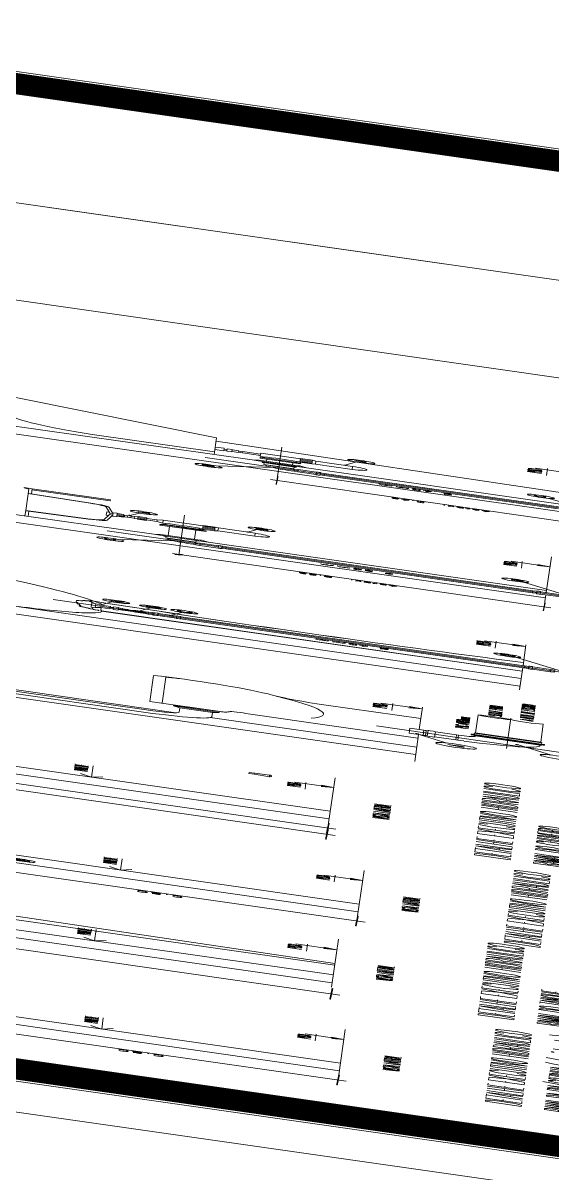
# Model space of a CAD drawing. Header units: millimetres. Extents: x -361192058 to 101130107379, y -14071650034 to 19218552450.
# Drawn here: x -133724.1 to -133576.1, y 40450 to 40772 of the extents above; entities that cross this region are included whole.
import ezdxf
from ezdxf.enums import TextEntityAlignment as Align

# ---------------------------------------------------------------- set-up
doc = ezdxf.new("R2010")
doc.units = ezdxf.units.MM
doc.header["$LTSCALE"] = 0.5
doc.linetypes.add('CENTER2', pattern=[28.575, 19.05, -3.175, 3.175, -3.175])
for name, color, linetype in [('01', 1, 'Continuous'), ('02', 2, 'Continuous'), ('14-04-Texto-04', 3, 'Continuous'), ('DETALLHES_ESGOTO', 3, 'Continuous'), ('DETALLHES_HIDRAULICO', 4, 'Continuous'), ('TEXTO0', 7, 'Continuous'), ('TXT_0', 7, 'Continuous'), ('TXT_1', 3, 'Continuous'), ('TXT_2', 6, 'Continuous')]:
    doc.layers.add(name, color=color, linetype=linetype)
doc.styles.add('ADITIVOCAD', font='ROMANS.shx')
doc.styles.add('ROMANS', font='romans', dxfattribs={"height": 0.1})
doc.styles.get("Standard").update_dxf_attribs({"font": 'txt.shx', "height": 0.12})

# ---------------------------------------------------------------- blocks, each defined once
blk = doc.blocks.new('_ARCHTICK')
at = {"color": 0, "linetype": 'ByBlock', "const_width": 0.15}
blk.add_lwpolyline([(-0.5, -0.5), (0.5, 0.5)], dxfattribs=at)
blk = doc.blocks.new('APROVADO QUADRA 21.2 MBVII')
at = {"color": 0, "linetype": 'ByBlock', "lineweight": 18, "const_width": 0.00605}
blk.add_lwpolyline([(4012.9609, 2404.6403), (4012.9206, 2404.6807)], dxfattribs=at)
at = {"layer": '01', "lineweight": 18}
for p, q in [((4000.2607, 2404.0904), (4000.2876, 2404.1611)), ((4000.2876, 2404.1611), (4000.2876, 2404.188)), ((4000.2876, 2404.188), (4000.3414, 2404.188)), ((4000.2876, 2404.1611), (4000.3414, 2404.1611)), ((4000.3414, 2404.188), (4000.3414, 2404.1611)), ((4000.3414, 2404.1611), (4000.3683, 2404.0904)), ((4000.3683, 2404.0904), (4000.2607, 2404.0904)), ((4000.2607, 2404.0904), (4000.2607, 2404.0861)), ((4000.3683, 2404.0861), (4000.3683, 2404.0904))]:
    blk.add_line(p, q, dxfattribs=at)
blk.add_arc((4000.3145, 2404.3345), 0.2542, 257.7761, 282.2239, dxfattribs=at)
at = {"layer": '02', "lineweight": 18}
blk.add_line((4026.9437, 2407.1087), (4026.9437, 2386.5459), dxfattribs=at)
blk.add_lwpolyline([(3979.6187, 2385.7337), (4040.8187, 2385.7337), (4040.8187, 2430.2837), (3979.6187, 2430.2837)], close=True, dxfattribs=at)
at = {"layer": '02', "lineweight": 18, "const_width": 0.1}
blk.add_lwpolyline([(3980.3687, 2386.4837), (4040.0687, 2386.4837), (4040.0687, 2429.5337), (3980.3687, 2429.5337)], close=True, dxfattribs=at)
at = {"layer": '02', "lineweight": 18}
blk.add_lwpolyline([(3979.6187, 2385.7337), (3977.7437, 2385.7337), (3977.7437, 2405.2337), (3979.6187, 2407.1087), (3980.3687, 2407.1087)], dxfattribs=at)
at = {"layer": '14-04-Texto-04', "lineweight": 18}
for p, q in [((4032.845, 2407.1087), (4032.845, 2394.5615)), ((4032.845, 2394.5615), (4032.845, 2405.4962))]:
    blk.add_line(p, q, dxfattribs=at)
at = {"layer": 'DETALLHES_ESGOTO', "lineweight": 18}
for p, q in [((4003.2455, 2404.7085), (4003.2455, 2405.9459)), ((4003.0905, 2404.7085), (4003.0905, 2405.9038)), ((4013.9528, 2405.404), (4014.2895, 2405.404)), ((4014.2632, 2405.4015), (4014.3113, 2405.1055)), ((4014.2785, 2405.404), (4014.3266, 2405.1082)), ((4014.2895, 2405.404), (4015.322, 2405.404)), ((4015.2849, 2405.1082), (4015.333, 2405.404)), ((4015.3002, 2405.1055), (4015.3484, 2405.4015)), ((4015.322, 2405.404), (4015.6123, 2405.404)), ((4015.6427, 2405.4257), (4015.6123, 2405.404)), ((4015.6427, 2405.4257), (4015.6587, 2405.4257)), ((4015.6587, 2405.3885), (4015.6587, 2405.4257)), ((4013.9528, 2405.3885), (4014.2653, 2405.3885)), ((4015.3462, 2405.3885), (4015.6587, 2405.3885)), ((4015.5967, 2405.3885), (4015.5967, 2405.0163)), ((4015.6587, 2405.3885), (4015.6587, 2405.0163)), ((4019.4758, 2404.5629), (4019.4758, 2405.1444)), ((4008.9386, 2405.0747), (4008.9416, 2405.0777)), ((4008.9416, 2405.0807), (4008.9445, 2405.0807)), ((4008.9416, 2405.0777), (4008.9416, 2405.0807)), ((4008.9445, 2405.0836), (4008.9475, 2405.0836)), ((4008.9445, 2405.0807), (4008.9445, 2405.0836)), ((4008.9475, 2405.0866), (4008.9505, 2405.0866)), ((4008.9475, 2405.0836), (4008.9475, 2405.0866)), ((4008.9505, 2405.0866), (4008.9535, 2405.0896)), ((4008.9535, 2405.0896), (4008.9564, 2405.0896)), ((4008.9564, 2405.0896), (4008.9594, 2405.0926)), ((4008.9594, 2405.0926), (4008.9743, 2405.0926)), ((4008.9743, 2405.0926), (4008.9773, 2405.0896)), ((4008.9773, 2405.0896), (4008.9803, 2405.0896)), ((4008.9803, 2405.0896), (4008.9832, 2405.0866)), ((4008.9832, 2405.0866), (4008.9832, 2405.0836)), ((4008.9832, 2405.0836), (4009.0011, 2405.0836)), ((4009.0011, 2405.0836), (4009.0041, 2405.0866)), ((4009.0041, 2405.0866), (4009.013, 2405.0866)), ((4009.013, 2405.0896), (4009.0607, 2405.0896)), ((4009.013, 2405.0866), (4009.013, 2405.0896)), ((4009.0607, 2405.0926), (4009.0666, 2405.0926)), ((4009.0607, 2405.0896), (4009.0607, 2405.0926)), ((4009.0666, 2405.0926), (4009.0696, 2405.0955)), ((4009.0696, 2405.0955), (4009.0726, 2405.0955)), ((4009.0726, 2405.0985), (4009.0785, 2405.0985)), ((4009.0726, 2405.0955), (4009.0726, 2405.0985)), ((4009.0785, 2405.1015), (4009.1559, 2405.1015)), ((4009.0785, 2405.0985), (4009.0785, 2405.1015)), ((4009.1559, 2405.1045), (4009.1738, 2405.1045)), ((4009.1559, 2405.1015), (4009.1559, 2405.1045)), ((4009.1738, 2405.1045), (4009.1798, 2405.1074)), ((4009.1798, 2405.1074), (4009.278, 2405.1074)), ((4009.278, 2405.1074), (4009.278, 2405.1045)), ((4009.278, 2405.1045), (4009.281, 2405.1015)), ((4009.281, 2405.1015), (4009.284, 2405.0985)), ((4009.284, 2405.0985), (4009.287, 2405.0985)), ((4009.287, 2405.0985), (4009.287, 2405.0866)), ((4009.287, 2405.0866), (4009.2899, 2405.0866)), ((4009.2899, 2405.0866), (4009.2929, 2405.0836)), ((4009.2929, 2405.0836), (4009.2989, 2405.0807)), ((4009.2989, 2405.0807), (4009.3018, 2405.0807)), ((4009.3018, 2405.0807), (4009.3078, 2405.0777)), ((4009.3078, 2405.0777), (4009.3257, 2405.0777)), ((4009.3257, 2405.0777), (4009.3257, 2405.0747)), ((4008.876, 2405.0182), (4008.879, 2405.0211)), ((4008.879, 2405.0211), (4008.882, 2405.0241)), ((4008.882, 2405.0241), (4008.888, 2405.0241)), ((4008.888, 2405.0271), (4008.8909, 2405.0271)), ((4008.888, 2405.0241), (4008.888, 2405.0271)), ((4009.0059, 2405.0263), (4008.888, 2405.0263)), ((4008.8909, 2405.033), (4008.8939, 2405.033)), ((4008.8909, 2405.0271), (4008.8909, 2405.033)), ((4008.8939, 2405.036), (4008.8969, 2405.036)), ((4008.8939, 2405.033), (4008.8939, 2405.036)), ((4008.8969, 2405.039), (4008.8999, 2405.042)), ((4008.8969, 2405.036), (4008.8969, 2405.039)), ((4008.8999, 2405.042), (4008.9028, 2405.0449)), ((4008.9028, 2405.0449), (4008.9058, 2405.0449)), ((4008.9058, 2405.0479), (4008.9118, 2405.0479)), ((4008.9058, 2405.0449), (4008.9058, 2405.0479)), ((4008.9118, 2405.0479), (4008.9148, 2405.0509)), ((4008.9148, 2405.0509), (4008.9177, 2405.0509)), ((4008.9177, 2405.0568), (4008.9207, 2405.0568)), ((4008.9177, 2405.0509), (4008.9177, 2405.0568)), ((4008.9207, 2405.0568), (4008.9237, 2405.0598)), ((4008.9237, 2405.0628), (4008.9267, 2405.0628)), ((4008.9237, 2405.0598), (4008.9237, 2405.0628)), ((4008.9267, 2405.0658), (4008.9326, 2405.0687)), ((4008.9267, 2405.0628), (4008.9267, 2405.0658)), ((4008.9326, 2405.0687), (4008.9356, 2405.0717)), ((4008.9356, 2405.0747), (4008.9386, 2405.0747)), ((4008.9356, 2405.0717), (4008.9356, 2405.0747)), ((4009.0051, 2405.0337), (4009.0195, 2405.0149)), ((4009.0051, 2405.0337), (4009.2538, 2405.0337)), ((4009.2386, 2405.0149), (4009.2538, 2405.0337)), ((4009.2737, 2405.0263), (4009.2522, 2405.0263)), ((4009.3257, 2405.0747), (4009.3316, 2405.0747)), ((4009.3316, 2405.0747), (4009.3316, 2405.0717)), ((4009.3316, 2405.0717), (4009.3346, 2405.0717)), ((4009.3346, 2405.0717), (4009.3346, 2405.0687)), ((4009.3346, 2405.0687), (4009.3376, 2405.0658)), ((4009.3376, 2405.0658), (4009.3406, 2405.0628)), ((4009.3406, 2405.0628), (4009.3406, 2405.0568)), ((4009.3406, 2405.0568), (4009.3435, 2405.0568)), ((4009.3435, 2405.0568), (4009.3435, 2405.0539)), ((4009.3435, 2405.0539), (4009.3465, 2405.0539)), ((4009.3465, 2405.0539), (4009.3465, 2405.0509)), ((4009.3465, 2405.0509), (4009.3554, 2405.0509)), ((4009.3554, 2405.0509), (4009.3554, 2405.0479)), ((4009.3554, 2405.0479), (4009.3584, 2405.0479)), ((4009.3584, 2405.0479), (4009.3584, 2405.0449)), ((4009.3584, 2405.0449), (4009.3644, 2405.0449)), ((4009.3644, 2405.0449), (4009.3644, 2405.042)), ((4009.3644, 2405.042), (4009.3674, 2405.042)), ((4009.3674, 2405.042), (4009.3703, 2405.039)), ((4009.3703, 2405.039), (4009.3733, 2405.039)), ((4009.3733, 2405.039), (4009.3733, 2405.036)), ((4009.3733, 2405.036), (4009.3763, 2405.036)), ((4009.3763, 2405.036), (4009.3763, 2405.033)), ((4009.3763, 2405.033), (4009.3822, 2405.033)), ((4009.3822, 2405.033), (4009.3822, 2405.0301)), ((4014.4182, 2405.0318), (4014.7603, 2405.0104)), ((4014.9056, 2405.0249), (4014.7042, 2405.025)), ((4014.7042, 2405.0139), (4014.7042, 2405.025)), ((4014.8503, 2405.0104), (4015.1934, 2405.0318)), ((4014.9056, 2405.0138), (4014.9056, 2405.0249)), ((4008.8466, 2404.983), (4008.8466, 2402.9822)), ((4008.8533, 2404.983), (4008.8533, 2402.9822)), ((4008.8552, 2404.9943), (4008.8582, 2404.9943)), ((4008.8582, 2404.9973), (4008.8641, 2404.9973)), ((4008.8582, 2404.9943), (4008.8582, 2404.9973)), ((4008.8641, 2405.0003), (4008.8671, 2405.0003)), ((4008.8641, 2404.9973), (4008.8641, 2405.0003)), ((4008.8671, 2405.0033), (4008.8701, 2405.0033)), ((4008.8671, 2405.0003), (4008.8671, 2405.0033)), ((4008.8701, 2405.0122), (4008.8731, 2405.0122)), ((4008.8701, 2405.0033), (4008.8701, 2405.0122)), ((4008.8731, 2405.0152), (4008.876, 2405.0182)), ((4008.8731, 2405.0122), (4008.8731, 2405.0152)), ((4009.0515, 2404.9881), (4008.9109, 2404.9881)), ((4009.0195, 2405.0149), (4009.2386, 2405.0149)), ((4009.0515, 2404.9881), (4009.0195, 2405.0149)), ((4009.0515, 2404.9881), (4009.0515, 2404.9453)), ((4009.2066, 2404.9881), (4009.2386, 2405.0149)), ((4009.2066, 2404.9902), (4009.2737, 2404.9902)), ((4009.2066, 2404.9902), (4009.2066, 2404.9453)), ((4014.4182, 2405.0163), (4014.7603, 2404.9949)), ((4014.9056, 2404.9949), (4014.7042, 2404.9949)), ((4014.7042, 2404.9949), (4014.7042, 2404.9759)), ((4014.7214, 2404.9759), (4014.7042, 2404.9759)), ((4014.7214, 2404.9435), (4014.7214, 2404.9759)), ((4014.8884, 2404.9759), (4014.7214, 2404.9759)), ((4014.7603, 2404.9949), (4014.7603, 2405.0104)), ((4014.7735, 2404.9435), (4014.7735, 2404.9759)), ((4014.8363, 2404.9435), (4014.8363, 2404.9759)), ((4014.8503, 2404.9949), (4015.1934, 2405.0163)), ((4014.8503, 2404.9949), (4014.8503, 2405.0104)), ((4014.8884, 2404.9759), (4014.9056, 2404.9759)), ((4014.8884, 2404.9759), (4014.8884, 2404.9435)), ((4014.9056, 2404.9949), (4014.9056, 2404.9759)), ((4015.5967, 2405.0163), (4015.6587, 2405.0163)), ((4009.2066, 2404.9453), (4009.0515, 2404.9453)), ((4009.0515, 2404.9071), (4009.0515, 2404.931)), ((4009.2066, 2404.931), (4009.0515, 2404.931)), ((4009.098, 2404.9453), (4009.098, 2404.931)), ((4009.16, 2404.9453), (4009.16, 2404.931)), ((4009.2066, 2404.931), (4009.2066, 2404.9071)), ((4014.8884, 2404.9435), (4014.7214, 2404.9435)), ((4014.7553, 2404.8932), (4014.7553, 2404.9414)), ((4014.8571, 2404.9397), (4014.7553, 2404.9397)), ((4014.8571, 2404.9242), (4014.7553, 2404.9242)), ((4014.8571, 2404.8932), (4014.8571, 2404.9414)), ((4009.2066, 2404.9071), (4009.0515, 2404.9071)), ((4009.0766, 2404.9071), (4009.0766, 2404.8867)), ((4009.1814, 2404.8867), (4009.0766, 2404.8867)), ((4009.1736, 2404.8867), (4009.0836, 2404.8867)), ((4009.0836, 2404.8611), (4009.0836, 2404.8867)), ((4009.0836, 2404.8611), (4009.098, 2404.85)), ((4009.1736, 2404.8611), (4009.0836, 2404.8611)), ((4009.0926, 2404.8611), (4009.0926, 2404.8867)), ((4009.1082, 2404.8611), (4009.1082, 2404.8867)), ((4009.1237, 2404.8611), (4009.1237, 2404.8867)), ((4009.1392, 2404.8611), (4009.1392, 2404.8867)), ((4009.1547, 2404.8611), (4009.1547, 2404.8867)), ((4009.16, 2404.85), (4009.1736, 2404.8611)), ((4009.1736, 2404.8611), (4009.1736, 2404.8867)), ((4009.1814, 2404.9071), (4009.1814, 2404.8867)), ((4014.7214, 2404.8338), (4014.7214, 2404.8763)), ((4014.8884, 2404.8763), (4014.7214, 2404.8763)), ((4014.8715, 2404.8932), (4014.7417, 2404.8932)), ((4014.7417, 2404.8932), (4014.7417, 2404.8763)), ((4014.8571, 2404.9087), (4014.7553, 2404.9087)), ((4014.7735, 2404.8338), (4014.7735, 2404.8763)), ((4014.8363, 2404.8338), (4014.8363, 2404.8763)), ((4014.8715, 2404.8932), (4014.8715, 2404.8763)), ((4014.8884, 2404.8763), (4014.8884, 2404.8338)), ((4009.0836, 2404.8239), (4009.098, 2404.8373)), ((4009.1736, 2404.8239), (4009.0836, 2404.8239)), ((4009.0836, 2404.8239), (4009.0836, 2404.777)), ((4009.0926, 2404.8239), (4009.0926, 2404.777)), ((4009.098, 2404.85), (4009.098, 2404.8373)), ((4009.16, 2404.85), (4009.098, 2404.85)), ((4009.16, 2404.8373), (4009.098, 2404.8373)), ((4009.1082, 2404.8239), (4009.1082, 2404.777)), ((4009.1237, 2404.8239), (4009.1237, 2404.777)), ((4009.1392, 2404.8239), (4009.1392, 2404.777)), ((4009.1547, 2404.8239), (4009.1547, 2404.777)), ((4009.16, 2404.85), (4009.16, 2404.8373)), ((4009.16, 2404.8373), (4009.1736, 2404.8239)), ((4009.1736, 2404.8239), (4009.1736, 2404.777)), ((4014.8884, 2404.8338), (4014.7214, 2404.8338)), ((4014.7603, 2404.7855), (4014.7603, 2404.8338)), ((4014.8503, 2404.7855), (4014.8503, 2404.8338)), ((4009.0836, 2404.777), (4009.067, 2404.7642)), ((4009.1736, 2404.777), (4009.0836, 2404.777)), ((4009.1736, 2404.777), (4009.1911, 2404.7642)), ((4013.9528, 2404.7906), (4013.9528, 2404.7225)), ((4014.0055, 2404.7581), (4013.9528, 2404.7906)), ((4014.0055, 2404.7581), (4014.0055, 2404.5716)), ((4014.5665, 2404.7692), (4014.6083, 2404.7692)), ((4014.5665, 2404.7692), (4014.5665, 2404.5492)), ((4014.6083, 2404.7692), (4014.6189, 2404.7557)), ((4014.6189, 2404.7557), (4014.6189, 2404.5628)), ((4014.6189, 2404.7557), (4014.6522, 2404.7557)), ((4014.6522, 2404.7557), (4014.6522, 2404.5628)), ((4014.7127, 2404.756), (4014.7603, 2404.7855)), ((4014.8988, 2404.756), (4014.7127, 2404.756)), ((4014.7127, 2404.756), (4014.7127, 2404.7417)), ((4014.8503, 2404.7855), (4014.7603, 2404.7855)), ((4014.8979, 2404.756), (4014.8503, 2404.7855)), ((4014.8988, 2404.756), (4014.8988, 2404.567)), ((4005.3978, 2404.6974), (4003.7905, 2404.6974)), ((4003.7905, 2404.3638), (4003.7905, 2404.6974)), ((4009.0527, 2404.7325), (4009.0527, 2404.7231)), ((4009.058, 2404.7378), (4009.2001, 2404.7378)), ((4009.058, 2404.7178), (4009.2001, 2404.7178)), ((4009.0614, 2404.7456), (4009.1961, 2404.7456)), ((4009.062, 2404.7378), (4009.062, 2404.7456)), ((4009.062, 2404.7178), (4009.062, 2404.6297)), ((4009.1961, 2404.7378), (4009.1961, 2404.7456)), ((4009.1961, 2404.7178), (4009.1961, 2404.6297)), ((4009.2053, 2404.7325), (4009.2053, 2404.7231)), ((4013.8407, 2404.7323), (4013.8221, 2404.723)), ((4013.8221, 2404.723), (4013.8221, 2404.599)), ((4013.9272, 2404.7323), (4013.8407, 2404.7323)), ((4013.8407, 2404.7323), (4013.8407, 2404.5897)), ((4013.9272, 2404.7323), (4013.9272, 2404.7348)), ((4013.935, 2404.7426), (4013.9381, 2404.7426)), ((4013.9459, 2404.7348), (4013.9459, 2404.5862)), ((4013.9528, 2404.7225), (4013.9459, 2404.7224)), ((4013.9528, 2404.7225), (4013.9528, 2404.5983)), ((4014.0055, 2404.7229), (4014.5665, 2404.7229)), ((4014.5665, 2404.7354), (4014.6189, 2404.7354)), ((4014.7127, 2404.7417), (4014.6522, 2404.7417)), ((4009.062, 2404.6469), (4009.1961, 2404.6469)), ((4014.5665, 2404.6888), (4014.6189, 2404.6888)), ((4014.5665, 2404.6423), (4014.6189, 2404.6423)), ((4003.7905, 2404.6398), (4005.3954, 2404.6398)), ((4009.0527, 2404.6149), (4009.0527, 2404.6244)), ((4009.058, 2404.6297), (4009.2001, 2404.6297)), ((4009.058, 2404.6097), (4009.2001, 2404.6097)), ((4009.067, 2404.6097), (4009.067, 2402.9553)), ((4009.1911, 2404.6097), (4009.1911, 2402.9553)), ((4009.2053, 2404.6149), (4009.2053, 2404.6244)), ((4013.6874, 2404.5876), (4013.6781, 2404.5689)), ((4013.8115, 2404.5876), (4013.6874, 2404.5876)), ((4013.8208, 2404.5689), (4013.8115, 2404.5876)), ((4013.8221, 2404.599), (4013.8407, 2404.5897)), ((4013.8407, 2404.5897), (4013.9272, 2404.5897)), ((4013.9272, 2404.5862), (4013.9272, 2404.5897)), ((4013.9528, 2404.5983), (4013.9459, 2404.5983)), ((4014.0055, 2404.5985), (4014.5665, 2404.5985)), ((4014.5665, 2404.5958), (4014.6189, 2404.5958)), ((4003.4006, 2404.5534), (4003.666, 2404.5534)), ((4003.666, 2404.5534), (4003.7296, 2404.5844)), ((4003.666, 2404.3983), (4003.666, 2404.5534)), ((4003.7296, 2404.3673), (4003.7296, 2404.5844)), ((4003.7296, 2404.5844), (4003.7905, 2404.5844)), ((4003.776, 2404.3673), (4003.776, 2404.5844)), ((4013.8208, 2404.5689), (4013.6781, 2404.5689)), ((4013.6781, 2404.5689), (4013.6781, 2404.4821)), ((4013.8208, 2404.4821), (4013.8208, 2404.5689)), ((4013.9381, 2404.5784), (4013.935, 2404.5784)), ((4014.0055, 2404.5639), (4013.9528, 2404.5314)), ((4014.0055, 2404.5716), (4014.0055, 2404.5652)), ((4014.0055, 2404.5652), (4014.0055, 2404.5639)), ((4014.5665, 2404.5492), (4014.6083, 2404.5492)), ((4014.6083, 2404.5492), (4014.6189, 2404.5628)), ((4014.6189, 2404.5628), (4014.6522, 2404.5628)), ((4014.7127, 2404.5816), (4014.6522, 2404.5816)), ((4014.9221, 2404.567), (4014.6918, 2404.567)), ((4014.6918, 2404.567), (4014.6918, 2404.51)), ((4014.7127, 2404.5816), (4014.7127, 2404.567)), ((4014.7446, 2404.567), (4014.7446, 2404.51)), ((4014.8067, 2404.567), (4014.8067, 2404.51)), ((4014.8687, 2404.567), (4014.8687, 2404.51)), ((4014.9221, 2404.567), (4014.9221, 2404.51)), ((4019.6187, 2404.5628), (4019.6187, 2404.5201)), ((4019.7738, 2404.5628), (4019.7738, 2404.5201)), ((4020.1372, 2404.5629), (4020.0044, 2402.8591)), ((4013.6754, 2404.4821), (4013.824, 2404.4821)), ((4014.9221, 2404.51), (4014.6918, 2404.51)), ((4014.7127, 2404.494), (4014.6918, 2404.51)), ((4014.7127, 2404.494), (4014.7127, 2404.3193)), ((4014.8988, 2404.494), (4014.7127, 2404.494)), ((4014.8988, 2404.494), (4014.9221, 2404.51)), ((4014.8988, 2404.494), (4014.8988, 2404.3193)), ((4019.7738, 2404.5201), (4019.6187, 2404.5201)), ((4019.6187, 2404.4818), (4019.6187, 2404.5057)), ((4019.7738, 2404.5057), (4019.6187, 2404.5057)), ((4019.7738, 2404.4818), (4019.6187, 2404.4818)), ((4019.6439, 2404.4818), (4019.6439, 2404.4508)), ((4019.6653, 2404.5201), (4019.6653, 2404.5057)), ((4019.7273, 2404.5201), (4019.7273, 2404.5057)), ((4019.7487, 2404.4818), (4019.7487, 2404.4508)), ((4019.7738, 2404.5057), (4019.7738, 2404.4818)), ((4013.6677, 2404.4712), (4013.6677, 2404.4743)), ((4013.824, 2404.4635), (4013.6754, 2404.4635)), ((4013.6874, 2404.4635), (4013.6874, 2404.4449)), ((4013.6874, 2404.4449), (4013.6874, 2402.9868)), ((4013.6874, 2404.4449), (4013.8115, 2404.4449)), ((4013.8115, 2404.4449), (4013.8115, 2404.4635)), ((4013.8115, 2404.4449), (4013.8115, 2402.9868)), ((4013.8318, 2404.4743), (4013.8318, 2404.4712)), ((4019.7487, 2404.4508), (4019.6439, 2404.4508)), ((4019.7408, 2404.4318), (4019.6509, 2404.4318)), ((4019.6509, 2404.3466), (4019.6509, 2404.4318)), ((4019.6653, 2404.4508), (4019.6653, 2404.4318)), ((4019.7273, 2404.4508), (4019.7273, 2404.4318)), ((4019.7408, 2404.3466), (4019.7408, 2404.4318)), ((4003.4006, 2404.3983), (4003.666, 2404.3983)), ((4003.666, 2404.3983), (4003.7296, 2404.3673)), ((4019.3054, 2404.3825), (4019.3054, 2404.3143)), ((4019.3581, 2404.3499), (4019.3054, 2404.3825)), ((4003.7296, 2404.3673), (4003.7905, 2404.3673)), ((4014.8988, 2404.3193), (4014.7127, 2404.3193)), ((4019.142, 2404.3242), (4019.142, 2404.1815)), ((4019.3581, 2404.3499), (4019.3581, 2404.1634)), ((4019.4858, 2404.3462), (4019.4858, 2404.1533)), ((4019.4858, 2404.3462), (4019.5428, 2404.3462)), ((4019.5428, 2404.3462), (4019.5428, 2404.1533)), ((4019.6032, 2404.3322), (4019.5428, 2404.3322)), ((4019.7893, 2404.3466), (4019.6032, 2404.3466)), ((4019.6032, 2404.3466), (4019.6032, 2404.3322)), ((4019.7893, 2404.3466), (4019.7893, 2404.1575)), ((4019.3054, 2404.3143), (4019.2816, 2404.3141)), ((4019.3054, 2404.3143), (4019.3054, 2404.1901)), ((4019.4858, 2404.3147), (4019.3581, 2404.3147)), ((4003.8835, 2403.4233), (4003.8835, 2404.2309)), ((4019.1221, 2404.1608), (4018.9794, 2404.1608)), ((4019.3054, 2404.1901), (4019.2816, 2404.19)), ((4019.3581, 2404.1558), (4019.3054, 2404.1232)), ((4019.4858, 2404.1903), (4019.3581, 2404.1903)), ((4019.3581, 2404.1634), (4019.3581, 2404.157)), ((4019.3581, 2404.157), (4019.3581, 2404.1558)), ((4019.4858, 2404.1533), (4019.5428, 2404.1533)), ((4019.6032, 2404.1722), (4019.5428, 2404.1722)), ((4019.8126, 2404.1575), (4019.5824, 2404.1575)), ((4019.5824, 2404.1575), (4019.5824, 2404.1005)), ((4019.6032, 2404.1722), (4019.6032, 2404.1575)), ((4019.6351, 2404.1575), (4019.6351, 2404.1005)), ((4019.6972, 2404.1575), (4019.6972, 2404.1005)), ((4019.7592, 2404.1575), (4019.7592, 2404.1005)), ((4019.8126, 2404.1575), (4019.8126, 2404.1005)), ((4019.8126, 2404.1005), (4019.5824, 2404.1005)), ((4019.6032, 2404.0845), (4019.5824, 2404.1005)), ((4019.7893, 2404.0845), (4019.8126, 2404.1005)), ((4019.7893, 2404.0845), (4019.6032, 2404.0845)), ((4019.6032, 2404.0845), (4019.6032, 2403.9099)), ((4019.7893, 2404.0845), (4019.7893, 2403.9099)), ((4018.9888, 2404.0367), (4018.9888, 2402.9233)), ((4019.1128, 2404.0367), (4019.1128, 2402.9233)), ((4019.7893, 2403.9099), (4019.6032, 2403.9099)), ((4005.0932, 2403.8732), (4005.0932, 2403.4233)), ((4004.1081, 2403.4683), (4004.1081, 2403.4011)), ((4004.4192, 2403.4683), (4004.1081, 2403.4683)), ((4004.4192, 2403.4683), (4004.4192, 2403.4011)), ((4004.1018, 2403.4011), (4004.4255, 2403.4011)), ((4004.1018, 2403.4011), (4004.1018, 2403.3813)), ((4004.1188, 2403.3904), (4004.1081, 2403.4011)), ((4004.1081, 2403.4011), (4004.4192, 2403.4011)), ((4004.4084, 2403.3904), (4004.4192, 2403.4011)), ((4004.4255, 2403.4011), (4004.4255, 2403.3813)), ((4004.0884, 2403.3716), (4004.0884, 2403.3564)), ((4004.0982, 2403.3813), (4004.4291, 2403.3813)), ((4004.0982, 2403.3466), (4004.4291, 2403.3466)), ((4004.1018, 2403.3466), (4004.1018, 2403.2463)), ((4004.4084, 2403.3904), (4004.1188, 2403.3904)), ((4004.4255, 2403.3466), (4004.4255, 2403.2463)), ((4004.4389, 2403.3716), (4004.4389, 2403.3564)), ((4004.1018, 2403.2463), (4004.2636, 2403.2463)), ((4004.1018, 2403.2463), (4004.1114, 2403.2367)), ((4004.1114, 2403.2367), (4004.1114, 2403.2076)), ((4004.1114, 2403.2367), (4004.4159, 2403.2367)), ((4004.4255, 2403.2463), (4004.2636, 2403.2463)), ((4004.4255, 2403.2463), (4004.4159, 2403.2367)), ((4004.4159, 2403.2367), (4004.4159, 2403.2241)), ((4004.5599, 2403.1782), (4004.5853, 2403.1782)), ((4004.4965, 2403.1579), (4004.5271, 2403.1579)), ((4004.5271, 2403.1648), (4004.5271, 2402.8422)), ((4004.5271, 2403.1648), (4004.5542, 2403.1648)), ((4004.5271, 2403.1579), (4004.5271, 2402.8491)), ((4004.5542, 2403.1725), (4004.5542, 2402.8345)), ((4004.591, 2403.1725), (4004.591, 2402.8345)), ((4004.591, 2403.1641), (4004.6791, 2403.1641)), ((4004.6791, 2403.1641), (4004.6791, 2402.8429)), ((4004.6791, 2403.1641), (4004.6995, 2403.1586)), ((4004.6995, 2403.1586), (4005.8106, 2403.1586)), ((4004.6995, 2403.1586), (4004.6995, 2402.8484)), ((4004.4965, 2402.8491), (4004.5271, 2402.8491)), ((4004.5271, 2402.8422), (4004.5542, 2402.8422)), ((4004.5599, 2402.8288), (4004.5853, 2402.8288)), ((4004.591, 2402.8429), (4004.6791, 2402.8429)), ((4004.6791, 2402.8429), (4004.6995, 2402.8484)), ((4004.6995, 2402.8484), (4005.8099, 2402.8484)), ((4009.0577, 2402.8498), (4009.2004, 2402.8498))]:
    blk.add_line(p, q, dxfattribs=at)
for points in [[(4019.3057, 2404.5629), (4020.3395, 2404.5629), (4021.0434, 2405.5253)], [(4009.067, 2404.7456), (4009.067, 2404.7642), (4009.1911, 2404.7642), (4009.1911, 2404.7456)], [(4019.2445, 2404.3242), (4019.142, 2404.3242), (4019.1234, 2404.3149), (4019.1234, 2404.1908), (4019.142, 2404.1815), (4019.2445, 2404.1815)], [(4019.263, 2404.19), (4019.2816, 2404.19), (4019.2816, 2404.3141), (4019.263, 2404.3141)], [(4019.1221, 2404.0739), (4019.1221, 2404.1608), (4019.1128, 2404.1794), (4018.9888, 2404.1794), (4018.9794, 2404.1608), (4018.9794, 2404.0739)], [(4018.9888, 2404.0553), (4018.9888, 2404.0367), (4019.1128, 2404.0367), (4019.1128, 2404.0553)], [(4009.1911, 2402.9553), (4009.1911, 2402.9739), (4009.067, 2402.9739), (4009.067, 2402.9553)], [(4013.8115, 2402.9682), (4013.8115, 2402.9868), (4013.6874, 2402.9868), (4013.6874, 2402.9682)], [(4009.0577, 2402.9367), (4009.0577, 2402.8498), (4009.067, 2402.8312), (4009.1911, 2402.8312), (4009.2004, 2402.8498), (4009.2004, 2402.9367)], [(4013.6781, 2402.9496), (4013.6781, 2402.8627), (4013.6874, 2402.8441), (4013.8115, 2402.8441), (4013.8208, 2402.8627), (4013.8208, 2402.9496)]]:
    blk.add_lwpolyline(points, dxfattribs=at)
for points in [[(4019.2631, 2404.178, -0.414214), (4019.2554, 2404.1703), (4019.2523, 2404.1703, -0.414214), (4019.2445, 2404.178), (4019.2445, 2404.3266, -0.414214), (4019.2523, 2404.3344), (4019.2554, 2404.3344, -0.414214), (4019.2631, 2404.3266)], [(4018.9767, 2404.0553, -0.414214), (4018.969, 2404.0631), (4018.969, 2404.0662, -0.414214), (4018.9767, 2404.0739), (4019.1254, 2404.0739, -0.414214), (4019.1331, 2404.0662), (4019.1331, 2404.0631, -0.414214), (4019.1254, 2404.0553)], [(4013.8235, 2402.9682, -0.414214), (4013.8313, 2402.9604), (4013.8313, 2402.9573, -0.414214), (4013.8235, 2402.9496), (4013.6749, 2402.9496, -0.414214), (4013.6671, 2402.9573), (4013.6671, 2402.9604, -0.414214), (4013.6749, 2402.9682)], [(4009.2031, 2402.9553, -0.414214), (4009.2108, 2402.9475), (4009.2108, 2402.9444, -0.414214), (4009.2031, 2402.9367), (4009.0544, 2402.9367, -0.414214), (4009.0467, 2402.9444), (4009.0467, 2402.9475, -0.414214), (4009.0544, 2402.9553)]]:
    blk.add_lwpolyline(points, format="xyb", close=True, dxfattribs=at)
for centre, radius, start, end in [((4019.9237, 2405.0745), 0.4533, 92.5756, 171.131), ((4008.9013, 2406.3595), 1.4191, 285.2129, 318.0625), ((4008.8445, 2405.4213), 0.4383, 186.1463, 278.7105), ((4014.4182, 2405.1248), 0.1086, 190.2262, 270), ((4014.4182, 2405.1248), 0.0931, 190.3048, 270), ((4015.1934, 2405.1248), 0.0931, 270, 349.6952), ((4015.1934, 2405.1248), 0.1086, 270, 349.7738), ((4008.9013, 2406.3957), 1.4191, 285.2129, 288.6242), ((4015.19, 2404.0075), 5.9005, 169.9861, 189.99617), ((4015.19, 2404.0075), 5.8976, 169.9861, 189.99617), ((4003.4006, 2404.7085), 0.3102, 180, 270), ((4003.4006, 2404.7085), 0.1551, 180, 270), ((4004.9681, 2404.5118), 0.468, 309.7326, 23.3543), ((4009.058, 2404.7325), 0.00525, 90, 180), ((4009.058, 2404.7231), 0.00525, 180, 270), ((4009.2001, 2404.7325), 0.00525, 0, 90), ((4009.2001, 2404.7231), 0.00525, 270, 0), ((4013.8115, 2404.599), 0.1245, 85.089, 185.2528), ((4013.935, 2404.7348), 0.00775, 90, 180), ((4013.9381, 2404.7348), 0.00775, 0, 90), ((4014.4771, 2404.6617), 0.2488, 341.2365, 18.7635), ((4005.3298, 2404.5697), 0.0961, 3.6285, 46.9075), ((4009.058, 2404.6244), 0.00525, 90, 180), ((4009.058, 2404.6149), 0.00525, 180, 270), ((4009.2001, 2404.6244), 0.00525, 360, 90), ((4009.2001, 2404.6149), 0.00525, 270, 0), ((4013.8219, 2404.5885), 0.0104, 88.7401, 185.4496), ((4013.935, 2404.5862), 0.00775, 180, 270), ((4013.9381, 2404.5862), 0.00775, 270, 0), ((4013.6754, 2404.4743), 0.00775, 90, 180), ((4013.824, 2404.4743), 0.00775, 360, 90), ((4013.6754, 2404.4712), 0.00775, 180, 270), ((4013.824, 2404.4712), 0.00775, 270, 360), ((4003.8288, 2404.3629), 0.0383, 178.7386, 222.5545), ((4003.9416, 2404.7137), 0.4022, 249.4706, 257.9508), ((4003.8544, 2404.2709), 0.0495, 306.1078, 86.1938), ((4014.8058, 2404.3466), 0.097, 196.3291, 343.6709), ((4019.3676, 2404.2522), 0.2488, 341.2365, 18.7635), ((4019.1128, 2404.1908), 0.1245, 85.089, 185.2528), ((4019.1232, 2404.1804), 0.0104, 88.7401, 185.4496), ((4004.519, 2405.0097), 1.1304, 251.9808, 308.4562), ((4005.4034, 2403.8732), 0.3102, 116.0293, 180), ((4019.6963, 2403.9372), 0.097, 196.3291, 343.6709), ((4004.0982, 2403.3716), 0.00977, 90, 180), ((4004.0982, 2403.3564), 0.00977, 180, 270), ((4004.4291, 2403.3716), 0.00977, 0, 90), ((4004.4291, 2403.3564), 0.00977, 270, 0), ((4004.4965, 2403.2351), 0.386, 184.0944, 270), ((4004.4965, 2403.2401), 0.0822, 191.2348, 270), ((4004.5599, 2403.1725), 0.00566, 90, 180), ((4004.5853, 2403.1725), 0.00566, 360, 90), ((4005.8972, 2403.0808), 0.1164, 138.0725, 221.8358), ((4005.724, 2403.0808), 0.1164, 318.1642, 41.9275), ((4005.8972, 2402.9255), 0.1164, 138.1642, 221.441), ((4004.5599, 2402.8345), 0.00566, 180, 270), ((4004.5853, 2402.8345), 0.00566, 270, 0)]:
    blk.add_arc(centre, radius, start, end, dxfattribs=at)
at = {"layer": 'DETALLHES_HIDRAULICO', "lineweight": 18}
for p, q in [((3989.4108, 2405.3578), (3989.4108, 2403.6599)), ((3989.6365, 2405.3628), (3989.5038, 2403.6599))]:
    blk.add_line(p, q, dxfattribs=at)
at = {"layer": 'TXT_0', "linetype": 'ByBlock', "lineweight": 18}
for p, q in [((3997.2748, 2403.7448), (3997.2748, 2410.6429)), ((3997.6575, 2403.7448), (3997.6575, 2407.5427)), ((3987.6427, 2403.6156), (3987.6427, 2407.1083)), ((3982.4834, 2403.5291), (3982.4834, 2405.4668)), ((3992.2793, 2403.5474), (3992.2793, 2405.4851)), ((4013.6381, 2404.6605), (4012.8942, 2404.6605)), ((4012.9407, 2402.8916), (4012.9407, 2404.6915)), ((3997.8572, 2403.7836), (3997.2166, 2403.7836)), ((3997.9237, 2403.7836), (3997.5993, 2403.7836)), ((3987.9857, 2403.6568), (3987.5808, 2403.6568)), ((3982.7496, 2403.5679), (3982.4252, 2403.5679)), ((3992.5456, 2403.5862), (3992.2212, 2403.5862)), ((4013.2403, 2402.9226), (4012.8942, 2402.9226))]:
    blk.add_line(p, q, dxfattribs=at)
at = {"layer": 'TXT_0', "linetype": 'CENTER2', "lineweight": 18}
for p, q in [((4009.129, 2405.2167), (4009.129, 2402.6765)), ((4013.7495, 2405.011), (4013.7495, 2402.6894)), ((4015.3877, 2404.6605), (4013.628, 2404.6605)), ((4019.0508, 2404.6028), (4019.0508, 2402.6259)), ((4020.3361, 2404.2523), (4018.9611, 2404.2523)), ((4004.2636, 2402.737), (4004.2636, 2403.6254)), ((4004.0305, 2403.0035), (4005.9062, 2403.0035))]:
    blk.add_line(p, q, dxfattribs=at)
at = {"layer": 'TXT_0', "lineweight": 18}
for p, q in [((3998.6943, 2404.9194), (3998.8238, 2404.9724)), ((4009.2008, 2404.9937), (4009.5046, 2404.941)), ((3998.6943, 2404.9194), (3999.3961, 2404.9194)), ((3998.6943, 2404.9194), (3998.8238, 2404.8664)), ((4013.3353, 2404.9546), (4013.7453, 2404.6804)), ((4014.8929, 2404.915), (4015.1191, 2404.8714)), ((3988.8052, 2404.7957), (3988.9346, 2404.8487)), ((4009.1669, 2404.809), (4009.4644, 2404.7574)), ((3983.5202, 2404.7037), (3983.6497, 2404.7566)), ((3988.8052, 2404.7957), (3988.9346, 2404.7427)), ((3988.8052, 2404.7957), (3989.5069, 2404.7957)), ((3993.3162, 2404.722), (3993.4456, 2404.775)), ((3983.5202, 2404.7037), (3983.6497, 2404.6507)), ((3983.5202, 2404.7037), (3984.222, 2404.7037)), ((3993.3162, 2404.722), (3994.0179, 2404.722)), ((3993.3162, 2404.722), (3993.4456, 2404.669)), ((4009.1669, 2404.6598), (4009.4644, 2404.6082)), ((4018.6366, 2404.5464), (4019.0466, 2404.2723)), ((4014.9031, 2404.3552), (4015.1293, 2404.3117)), ((4018.2738, 2402.8281), (4018.2738, 2404.2833)), ((4018.9711, 2404.2523), (4018.2273, 2404.2523)), ((4000.1567, 2403.968), (4000.1567, 2403.7836)), ((4019.7936, 2403.9458), (4020.0974, 2403.893)), ((3999.8231, 2403.916), (4000.2347, 2403.916)), ((3990.3602, 2403.856), (3990.3602, 2403.6599)), ((4000.1567, 2403.7836), (4000.1177, 2403.8424)), ((4000.1567, 2403.7836), (4000.1957, 2403.8424)), ((3990.0055, 2403.8007), (3990.4432, 2403.8007)), ((3984.9826, 2403.7522), (3984.9826, 2403.5679)), ((3990.3602, 2403.6599), (3990.3188, 2403.7224)), ((3990.3602, 2403.6599), (3990.4017, 2403.7224)), ((3994.7785, 2403.7706), (3994.7785, 2403.5862)), ((3984.649, 2403.7003), (3985.0606, 2403.7003)), ((3994.4449, 2403.7186), (3994.8565, 2403.7186)), ((3984.9826, 2403.5679), (3984.9436, 2403.6267)), ((3984.9826, 2403.5679), (3985.0216, 2403.6267)), ((3994.7785, 2403.5862), (3994.7395, 2403.645)), ((3994.7785, 2403.5862), (3994.8175, 2403.645)), ((4005.692, 2403.6194), (4005.692, 2403.4233)), ((4005.3371, 2403.5641), (4005.775, 2403.5641)), ((4005.692, 2403.4233), (4005.6505, 2403.4858)), ((4005.692, 2403.4233), (4005.7335, 2403.4858)), ((4004.1449, 2403.431), (4003.8415, 2403.2833)), ((4010.3635, 2403.1783), (4010.3635, 2402.9822)), ((4010.0085, 2403.123), (4010.4464, 2403.123)), ((4015.4151, 2403.1069), (4015.4151, 2402.9226)), ((4009.1696, 2402.7935), (4009.6296, 2403.0223)), ((4010.3635, 2402.9822), (4010.322, 2403.0447)), ((4010.3635, 2402.9822), (4010.4049, 2403.0447)), ((4013.79, 2402.8064), (4014.2501, 2403.0352)), ((4015.0815, 2403.055), (4015.4931, 2403.055)), ((4021.2643, 2403.0553), (4021.2643, 2402.8591)), ((4015.4151, 2402.9226), (4015.3761, 2402.9814)), ((4015.4151, 2402.9226), (4015.4541, 2402.9814)), ((4019.0913, 2402.7429), (4019.5514, 2402.9717)), ((4020.9094, 2403), (4021.3473, 2403)), ((4004.354, 2402.9563), (4004.0165, 2402.789))]:
    blk.add_line(p, q, dxfattribs=at)
for points, const_width in [([(4009.1954, 2404.9937, 1), (4009.2062, 2404.9937, 1)], 0.0109), ([(4009.1615, 2404.809, 1), (4009.1724, 2404.809, 1)], 0.0109), ([(4009.1615, 2404.6598, 1), (4009.1724, 2404.6598, 1)], 0.0109), ([(4019.0412, 2404.2723, 1), (4019.052, 2404.2723, 1)], 0.0109), ([(4019.7882, 2403.9458, 1), (4019.799, 2403.9458, 1)], 0.0109), ([(4004.148, 2403.4385, -1), (4004.1418, 2403.4236, -1)], 0.0162), ([(4004.3621, 2402.9563, -1), (4004.3459, 2402.9563, -1)], 0.0162)]:
    blk.add_lwpolyline(points, format="xyb", close=True, dxfattribs=dict(at, const_width=const_width))
for centre, radius in [((3993.0611, 2405.187), 0.062), ((4013.2815, 2404.9896), 0.0642), ((4009.5614, 2404.9205), 0.0642), ((4015.176, 2404.8509), 0.0642), ((4009.5276, 2404.7461), 0.0642), ((4009.5276, 2404.5968), 0.0642), ((4018.5829, 2404.5814), 0.0642), ((4015.1861, 2404.2912), 0.0642), ((4020.1542, 2403.8725), 0.0642), ((4003.7544, 2403.2408), 0.0969), ((4009.678, 2403.0621), 0.0642), ((4014.2985, 2403.075), 0.0642), ((4019.5998, 2403.0115), 0.0642), ((4003.9297, 2402.7459), 0.0969)]:
    blk.add_circle(centre, radius, dxfattribs=at)
for centre, start, end in [((4014.8929, 2404.915), 0, 180), ((4014.8929, 2404.915), 180, 0), ((4013.7453, 2404.6804), 0, 180), ((4013.7453, 2404.6804), 180, 0), ((4014.9031, 2404.3552), 0, 180), ((4014.9031, 2404.3552), 180, 0)]:
    blk.add_arc(centre, 0.00543, start, end, dxfattribs=at)
at = {"layer": 'TXT_1', "lineweight": 18}
for p, q in [((3998.2291, 2411.1204), (3998.2291, 2403.7836)), ((3988.3104, 2408.4391), (3988.3104, 2403.6599)), ((3983.055, 2407.8637), (3983.055, 2403.5679)), ((3992.8509, 2407.8821), (3992.8509, 2403.5862)), ((3988.8052, 2407.0253), (3988.8052, 2403.6599)), ((4013.4875, 2406.4659), (4013.4875, 2402.9226)), ((4013.9528, 2406.4659), (4013.9528, 2404.7906)), ((4007.9289, 2406.2153), (4007.9289, 2402.9822)), ((4008.3942, 2406.2153), (4008.3942, 2404.4591)), ((4018.8402, 2406.0922), (4018.8402, 2402.8591)), ((4019.3054, 2406.0922), (4019.3054, 2404.3825)), ((4002.8679, 2405.9459), (4002.8679, 2403.4233)), ((4003.3331, 2405.9459), (4003.3331, 2404.5689)), ((3998.6943, 2405.5957), (3998.6943, 2403.7836)), ((3983.5202, 2405.38), (3983.5202, 2403.5679)), ((3993.3162, 2405.3983), (3993.3162, 2403.5862)), ((4013.9528, 2404.5983), (4013.9528, 2402.9226)), ((4008.3942, 2404.4591), (4008.3942, 2402.9822)), ((4003.3331, 2404.4058), (4003.3331, 2403.4233)), ((4019.3054, 2404.1901), (4019.3054, 2402.8591))]:
    blk.add_line(p, q, dxfattribs=at)
at = {"layer": 'TXT_2', "lineweight": 18}
for p, q in [((4000.7737, 2403.7836), (3997.9819, 2403.7836)), ((3991.0163, 2403.6599), (3988.0475, 2403.6599)), ((3985.5996, 2403.5679), (3982.8078, 2403.5679)), ((3995.3955, 2403.5862), (3992.6037, 2403.5862)), ((4002.45, 2403.4233), (4004.1081, 2403.4233)), ((4004.4192, 2403.4233), (4005.8125, 2403.4233)), ((4009.067, 2402.9822), (4007.7041, 2402.9822)), ((4010.4735, 2402.9822), (4009.1911, 2402.9822)), ((4013.6781, 2402.9226), (4013.2627, 2402.9226)), ((4016.0321, 2402.9226), (4013.8208, 2402.9226))]:
    blk.add_line(p, q, dxfattribs=at)
at = {"layer": 'TXT_0', "lineweight": 18, "xscale": 0.04032240430245761, "yscale": 0.04032240430245761, "zscale": 0.04032240430245761, "rotation": 90}
blk.add_blockref('_ARCHTICK', (4018.2738, 2404.2523), dxfattribs=at)
at = {"layer": 'TXT_0', "linetype": 'ByBlock', "lineweight": 18, "rotation": 270}
for p, xscale, yscale, zscale in [((3997.2748, 2403.7836), 0.05040300537806053, 0.05040300537806053, 0.05040300537806053), ((3997.6575, 2403.7836), 0.05040300537806053, 0.05040300537806053, 0.05040300537806053), ((3987.6427, 2403.6568), 0.05359805735663073, 0.05359805735663073, 0.05359805735663073), ((3992.2793, 2403.5862), 0.05040300537806053, 0.05040300537806053, 0.05040300537806053), ((3982.4834, 2403.5679), 0.05040300537806053, 0.05040300537806053, 0.05040300537806053), ((4012.9407, 2402.9226), 0.0403224043025035, 0.0403224043025035, 0.0403224043025035)]:
    blk.add_blockref('_ARCHTICK', p, dxfattribs=dict(at, xscale=xscale, yscale=yscale, zscale=zscale))
at = {"color": 0, "lineweight": 13, "flags": 8}
for p in [(4700.7247, 2280.1125), (4699.5738, 2277.8964), (4702.3546, 2276.195), (4703.6722, 2274.085), (4699.8445, 2272.2194), (4703.0488, 2270.137), (4703.0877, 2267.9803), (4700.6523, 2261.5216), (4700.7007, 2257.1593)]:
    blk.add_attdef('NIVEL', p, '', height=0.075, dxfattribs=at)
for rotation, width, p in [(90, 0.8, (4700.8205, 2275.7521)), (270, 0.6, (4703.8437, 2274.9021)), (90, 0.8, (4701.5575, 2268.5021)), (180, 0.6, (4651.1817, 2236.1931))]:
    blk.add_attdef('$PORTA', text='', height=0.09, rotation=rotation, dxfattribs=dict(at, width=width)).set_placement(p, align=Align.MIDDLE)
for p in [(4654.176, 2240.463), (4648.499, 2240.1923), (4637.8012, 2239.3845), (4633.4388, 2239.3361), (4656.3921, 2239.3121), (4652.4746, 2237.6822), (4646.4166, 2236.988), (4644.2598, 2236.9491), (4650.3646, 2236.3646)]:
    blk.add_attdef('NIVEL', p, '', height=0.075, rotation=270, dxfattribs=at)
at = {"color": 0, "lineweight": 13, "width": 0.8, "flags": 8}
for p in [(4652.0317, 2239.2163), (4644.7817, 2238.4793)]:
    blk.add_attdef('$PORTA', text='', height=0.09, dxfattribs=at).set_placement(p, align=Align.MIDDLE)
at = {"layer": 'TEXTO0', "lineweight": 18, "style": 'ROMANS'}
blk.add_text('%%C 40mm', height=0.06203, rotation=90, dxfattribs=at).set_placement((4018.9668, 2403.4211))
at = {"layer": 'TXT_0', "lineweight": 18}
for s, height, style, p in [('PAREDE', 0.06203, 'ADITIVOCAD', (3998.9844, 2404.9418)), ('PAREDE', 0.06203, 'ADITIVOCAD', (3989.0952, 2404.8181)), ('PAREDE', 0.06203, 'ADITIVOCAD', (3993.6062, 2404.7444)), ('PAREDE', 0.06203, 'ADITIVOCAD', (3983.8103, 2404.7261)), ('PISO', 0.06203, 'ADITIVOCAD', (3999.8825, 2403.9386)), ('PISO', 0.06597, 'ADITIVOCAD', (3990.0686, 2403.8248)), ('PISO', 0.06203, 'ADITIVOCAD', (3984.7084, 2403.7229)), ('PISO', 0.06203, 'ADITIVOCAD', (3994.5043, 2403.7412)), ('PISO', 0.066, 'ADITIVOCAD', (4005.4003, 2403.5882)), ('PVC %%C100mm', 0.062034, 'ADITIVOCAD', (4004.8731, 2403.194)), ('PISO', 0.066, 'ADITIVOCAD', (4010.0717, 2403.1471)), ('PISO', 0.06203, 'ROMANS', (4015.1409, 2403.0776)), ('SEGUE PARA', 0.06203, 'ADITIVOCAD', (4005.8979, 2403.0481)), ('PISO', 0.066, 'ADITIVOCAD', (4020.9726, 2403.0241)), ('A REDE DE ESGOTO', 0.062034, 'ADITIVOCAD', (4005.8918, 2402.8975))]:
    blk.add_text(s, height=height, dxfattribs=dict(at, style=style)).set_placement(p)
for s, height, style, p in [('0.60', 0.07754, 'ADITIVOCAD', (3982.4485, 2404.3881)), ('0.60', 0.07754, 'ADITIVOCAD', (3992.2444, 2404.4064)), ('Aprox.  0.55', 0.055831, 'ROMANS', (4012.9128, 2403.6206)), ('%%C 50mm', 0.06203, 'ROMANS', (4013.6337, 2403.6416)), ('%%C 40mm', 0.06203, 'ADITIVOCAD', (4009.0358, 2403.6141)), ('Aprox.  0.45', 0.055831, 'ROMANS', (4018.2459, 2403.2385))]:
    blk.add_text(s, height=height, rotation=90, dxfattribs=dict(at, style=style)).set_placement(p)
at = {"layer": 'TXT_1', "lineweight": 18, "style": 'ADITIVOCAD'}
for s, height, p in [('B', 0.0698, (3993.0611, 2405.187)), ('A', 0.0775, (4003.7544, 2403.2408))]:
    blk.add_text(s, height=height, dxfattribs=at).set_placement(p, align=Align.MIDDLE)
for s, height, p in [('C', 0.0558, (4013.2539, 2404.9633)), ('A', 0.0698, (4009.5266, 2404.8829)), ('A', 0.0558, (4015.1503, 2404.8224)), ('B', 0.0698, (4009.4928, 2404.7085)), ('C', 0.0698, (4009.4928, 2404.5592)), ('B', 0.0558, (4018.5552, 2404.5551)), ('B', 0.0558, (4015.1605, 2404.2626)), ('A', 0.0558, (4020.1285, 2403.8495)), ('VISTA LATERAL', 0.077543, (3998.6774, 2403.5041)), ('VISTA LATERAL', 0.077543, (3988.9201, 2403.3804)), ('VISTA LATERAL', 0.077543, (3983.5034, 2403.2883)), ('VISTA LATERAL', 0.077543, (3993.2993, 2403.3067)), ('D', 0.0698, (4009.6476, 2403.0244)), ('D', 0.0558, (4014.2728, 2403.0373)), ('C', 0.0558, (4019.5741, 2402.9878))]:
    blk.add_text(s, height=height, dxfattribs=at).set_placement(p)
at = {"layer": 'TXT_2', "lineweight": 18, "style": 'ADITIVOCAD'}
for s, height, p in [('DETALHE EXECUTIVO HIDRAULICO', 0.170514, (3997.2736, 2402.9119)), ('DETALHE EXECUTIVO HIDRAULICO', 0.170514, (3987.6078, 2402.7883)), ('DETALHE EXECUTIVO HIDRAULICO', 0.170514, (3982.4327, 2402.6962)), ('DETALHE EXECUTIVO HIDRAULICO', 0.170514, (3992.2286, 2402.7145)), ('RAMAL DO CHUVEIRO', 0.139512, (3997.2861, 2402.6623)), ('RAMAL DO TANQUE', 0.139512, (3987.6203, 2402.5386)), ('RAMAL DA PIA/COZINHA (c/ misturador)', 0.139512, (3982.4452, 2402.4466))]:
    blk.add_text(s, height=height, dxfattribs=at).set_placement(p)

msp = doc.modelspace()

# ---------------------------------------------------------------- block references
at = {"layer": '02', "color": 0, "lineweight": 30, "xscale": -4.574818403918471, "yscale": -59.40450511825884, "zscale": 4.574818403918471, "rotation": 261.8606972171988}
msp.add_blockref('APROVADO QUADRA 21.2 MBVII', (5129.041, 2225.201), dxfattribs=at)

doc.saveas('drawing.dxf')
